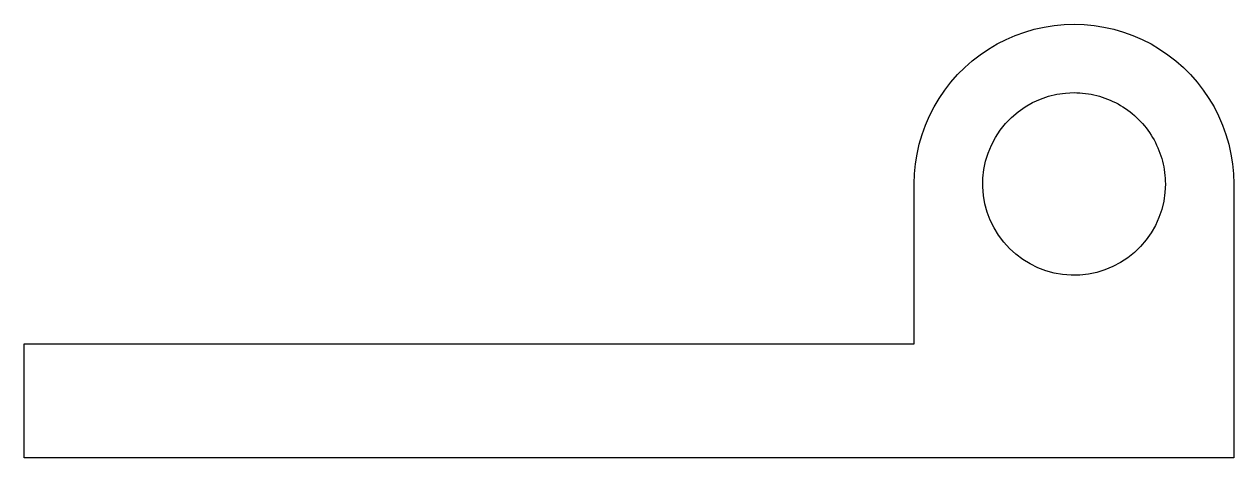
# Model space of a CAD drawing. Header units: metres. Extents: x -39 to 14, y 0 to 19.
import ezdxf

# ---------------------------------------------------------------- set-up
doc = ezdxf.new("R2010")
doc.units = ezdxf.units.M

msp = doc.modelspace()

# ---------------------------------------------------------------- linework, layer by layer
for points in [[(0, 12), (0.014, 12.44), (0.055, 12.877), (0.124, 13.312), (0.22, 13.741), (0.343, 14.163), (0.492, 14.577), (0.666, 14.98), (0.866, 15.372), (1.09, 15.751), (1.337, 16.114), (1.606, 16.462), (1.897, 16.792), (2.208, 17.103), (2.538, 17.394), (2.886, 17.663), (3.249, 17.91), (3.628, 18.134), (4.02, 18.334), (4.423, 18.508), (4.837, 18.657), (5.259, 18.78), (5.688, 18.876), (6.123, 18.945), (6.56, 18.986), (7, 19), (7.44, 18.986), (7.877, 18.945), (8.312, 18.876), (8.741, 18.78), (9.163, 18.657), (9.577, 18.508), (9.98, 18.334), (10.372, 18.134), (10.751, 17.91), (11.114, 17.663), (11.462, 17.394), (11.792, 17.103), (12.103, 16.792), (12.394, 16.462), (12.663, 16.114), (12.91, 15.751), (13.134, 15.372), (13.334, 14.98), (13.508, 14.577), (13.657, 14.163), (13.78, 13.741), (13.876, 13.312), (13.945, 12.877), (13.986, 12.44), (14, 12)], [(11, 12), (10.982, 11.624), (10.929, 11.25), (10.841, 10.884), (10.719, 10.528), (10.564, 10.184), (10.377, 9.857), (10.161, 9.548), (9.916, 9.262), (9.645, 9), (9.351, 8.764), (9.036, 8.557), (8.703, 8.381), (8.355, 8.236), (7.995, 8.126), (7.626, 8.049), (7.251, 8.008), (6.874, 8.002), (6.499, 8.032), (6.127, 8.096), (5.764, 8.196), (5.411, 8.329), (5.073, 8.495), (4.752, 8.692), (4.45, 8.918), (4.172, 9.172), (3.918, 9.45), (3.692, 9.752), (3.495, 10.073), (3.329, 10.411), (3.196, 10.764), (3.096, 11.127), (3.032, 11.499), (3.002, 11.874), (3.008, 12.251), (3.049, 12.626), (3.126, 12.995), (3.236, 13.355), (3.381, 13.703), (3.557, 14.036), (3.764, 14.351), (4, 14.645), (4.262, 14.916), (4.548, 15.161), (4.857, 15.377), (5.184, 15.564), (5.528, 15.719), (5.884, 15.841), (6.25, 15.929), (6.624, 15.982), (7, 16)], [(7, 16), (7.126, 15.998), (7.251, 15.992), (7.376, 15.982), (7.501, 15.968), (7.626, 15.951), (7.75, 15.929), (7.873, 15.904), (7.995, 15.874), (8.116, 15.841), (8.236, 15.804), (8.355, 15.764), (8.472, 15.719), (8.589, 15.671), (8.703, 15.619), (8.816, 15.564), (8.927, 15.505), (9.036, 15.443), (9.143, 15.377), (9.248, 15.308), (9.351, 15.236), (9.452, 15.161), (9.55, 15.082), (9.645, 15), (9.738, 14.916), (9.828, 14.828), (9.916, 14.738), (10, 14.645), (10.082, 14.55), (10.161, 14.452), (10.236, 14.351), (10.308, 14.248), (10.377, 14.143), (10.443, 14.036), (10.505, 13.927), (10.564, 13.816), (10.619, 13.703), (10.671, 13.589), (10.719, 13.472), (10.764, 13.355), (10.804, 13.236), (10.841, 13.116), (10.874, 12.995), (10.904, 12.873), (10.929, 12.75), (10.951, 12.626), (10.968, 12.501), (10.982, 12.376), (10.992, 12.251), (10.998, 12.126), (11, 12)], [(0, 5), (0, 5.14), (0, 5.28), (0, 5.42), (0, 5.56), (0, 5.7), (0, 5.84), (0, 5.98), (0, 6.12), (0, 6.26), (0, 6.4), (0, 6.54), (0, 6.68), (0, 6.82), (0, 6.96), (0, 7.1), (0, 7.24), (0, 7.38), (0, 7.52), (0, 7.66), (0, 7.8), (0, 7.94), (0, 8.08), (0, 8.22), (0, 8.36), (0, 8.5), (0, 8.64), (0, 8.78), (0, 8.92), (0, 9.06), (0, 9.2), (0, 9.34), (0, 9.48), (0, 9.62), (0, 9.76), (0, 9.9), (0, 10.04), (0, 10.18), (0, 10.32), (0, 10.46), (0, 10.6), (0, 10.74), (0, 10.88), (0, 11.02), (0, 11.16), (0, 11.3), (0, 11.44), (0, 11.58), (0, 11.72), (0, 11.86), (0, 12)], [(0, 5), (0, 5.14), (0, 5.28), (0, 5.42), (0, 5.56), (0, 5.7), (0, 5.84), (0, 5.98), (0, 6.12), (0, 6.26), (0, 6.4), (0, 6.54), (0, 6.68), (0, 6.82), (0, 6.96), (0, 7.1), (0, 7.24), (0, 7.38), (0, 7.52), (0, 7.66), (0, 7.8), (0, 7.94), (0, 8.08), (0, 8.22), (0, 8.36), (0, 8.5), (0, 8.64), (0, 8.78), (0, 8.92), (0, 9.06), (0, 9.2), (0, 9.34), (0, 9.48), (0, 9.62), (0, 9.76), (0, 9.9), (0, 10.04), (0, 10.18), (0, 10.32), (0, 10.46), (0, 10.6), (0, 10.74), (0, 10.88), (0, 11.02), (0, 11.16), (0, 11.3), (0, 11.44), (0, 11.58), (0, 11.72), (0, 11.86), (0, 12)], [(14, 12), (14, 11.76), (14, 11.52), (14, 11.28), (14, 11.04), (14, 10.8), (14, 10.56), (14, 10.32), (14, 10.08), (14, 9.84), (14, 9.6), (14, 9.36), (14, 9.12), (14, 8.88), (14, 8.64), (14, 8.4), (14, 8.16), (14, 7.92), (14, 7.68), (14, 7.44), (14, 7.2), (14, 6.96), (14, 6.72), (14, 6.48), (14, 6.24), (14, 6), (14, 5.76), (14, 5.52), (14, 5.28), (14, 5.04), (14, 4.8), (14, 4.56), (14, 4.32), (14, 4.08), (14, 3.84), (14, 3.6), (14, 3.36), (14, 3.12), (14, 2.88), (14, 2.64), (14, 2.4), (14, 2.16), (14, 1.92), (14, 1.68), (14, 1.44), (14, 1.2), (14, 0.96), (14, 0.72), (14, 0.48), (14, 0.24), (14, 0)], [(-39, 0), (-39, 0.1), (-39, 0.2), (-39, 0.3), (-39, 0.4), (-39, 0.5), (-39, 0.6), (-39, 0.7), (-39, 0.8), (-39, 0.9), (-39, 1), (-39, 1.1), (-39, 1.2), (-39, 1.3), (-39, 1.4), (-39, 1.5), (-39, 1.6), (-39, 1.7), (-39, 1.8), (-39, 1.9), (-39, 2), (-39, 2.1), (-39, 2.2), (-39, 2.3), (-39, 2.4), (-39, 2.5), (-39, 2.6), (-39, 2.7), (-39, 2.8), (-39, 2.9), (-39, 3), (-39, 3.1), (-39, 3.2), (-39, 3.3), (-39, 3.4), (-39, 3.5), (-39, 3.6), (-39, 3.7), (-39, 3.8), (-39, 3.9), (-39, 4), (-39, 4.1), (-39, 4.2), (-39, 4.3), (-39, 4.4), (-39, 4.5), (-39, 4.6), (-39, 4.7), (-39, 4.8), (-39, 4.9), (-39, 5)], [(-39, 5), (-38.22, 5), (-37.44, 5), (-36.66, 5), (-35.88, 5), (-35.1, 5), (-34.32, 5), (-33.54, 5), (-32.76, 5), (-31.98, 5), (-31.2, 5), (-30.42, 5), (-29.64, 5), (-28.86, 5), (-28.08, 5), (-27.3, 5), (-26.52, 5), (-25.74, 5), (-24.96, 5), (-24.18, 5), (-23.4, 5), (-22.62, 5), (-21.84, 5), (-21.06, 5), (-20.28, 5), (-19.5, 5), (-18.72, 5), (-17.94, 5), (-17.16, 5), (-16.38, 5), (-15.6, 5), (-14.82, 5), (-14.04, 5), (-13.26, 5), (-12.48, 5), (-11.7, 5), (-10.92, 5), (-10.14, 5), (-9.36, 5), (-8.58, 5), (-7.8, 5), (-7.02, 5), (-6.24, 5), (-5.46, 5), (-4.68, 5), (-3.9, 5), (-3.12, 5), (-2.34, 5), (-1.56, 5), (-0.78, 5), (0, 5)], [(-20, 5), (-19.6, 5), (-19.2, 5), (-18.8, 5), (-18.4, 5), (-18, 5), (-17.6, 5), (-17.2, 5), (-16.8, 5), (-16.4, 5), (-16, 5), (-15.6, 5), (-15.2, 5), (-14.8, 5), (-14.4, 5), (-14, 5), (-13.6, 5), (-13.2, 5), (-12.8, 5), (-12.4, 5), (-12, 5), (-11.6, 5), (-11.2, 5), (-10.8, 5), (-10.4, 5), (-10, 5), (-9.6, 5), (-9.2, 5), (-8.8, 5), (-8.4, 5), (-8, 5), (-7.6, 5), (-7.2, 5), (-6.8, 5), (-6.4, 5), (-6, 5), (-5.6, 5), (-5.2, 5), (-4.8, 5), (-4.4, 5), (-4, 5), (-3.6, 5), (-3.2, 5), (-2.8, 5), (-2.4, 5), (-2, 5), (-1.6, 5), (-1.2, 5), (-0.8, 5), (-0.4, 5), (0, 5)], [(14, 0), (12.94, 0), (11.88, 0), (10.82, 0), (9.76, 0), (8.7, 0), (7.64, 0), (6.58, 0), (5.52, 0), (4.46, 0), (3.4, 0), (2.34, 0), (1.28, 0), (0.22, 0), (-0.84, 0), (-1.9, 0), (-2.96, 0), (-4.02, 0), (-5.08, 0), (-6.14, 0), (-7.2, 0), (-8.26, 0), (-9.32, 0), (-10.38, 0), (-11.44, 0), (-12.5, 0), (-13.56, 0), (-14.62, 0), (-15.68, 0), (-16.74, 0), (-17.8, 0), (-18.86, 0), (-19.92, 0), (-20.98, 0), (-22.04, 0), (-23.1, 0), (-24.16, 0), (-25.22, 0), (-26.28, 0), (-27.34, 0), (-28.4, 0), (-29.46, 0), (-30.52, 0), (-31.58, 0), (-32.64, 0), (-33.7, 0), (-34.76, 0), (-35.82, 0), (-36.88, 0), (-37.94, 0), (-39, 0)]]:
    msp.add_lwpolyline(points)

doc.saveas('drawing.dxf')
